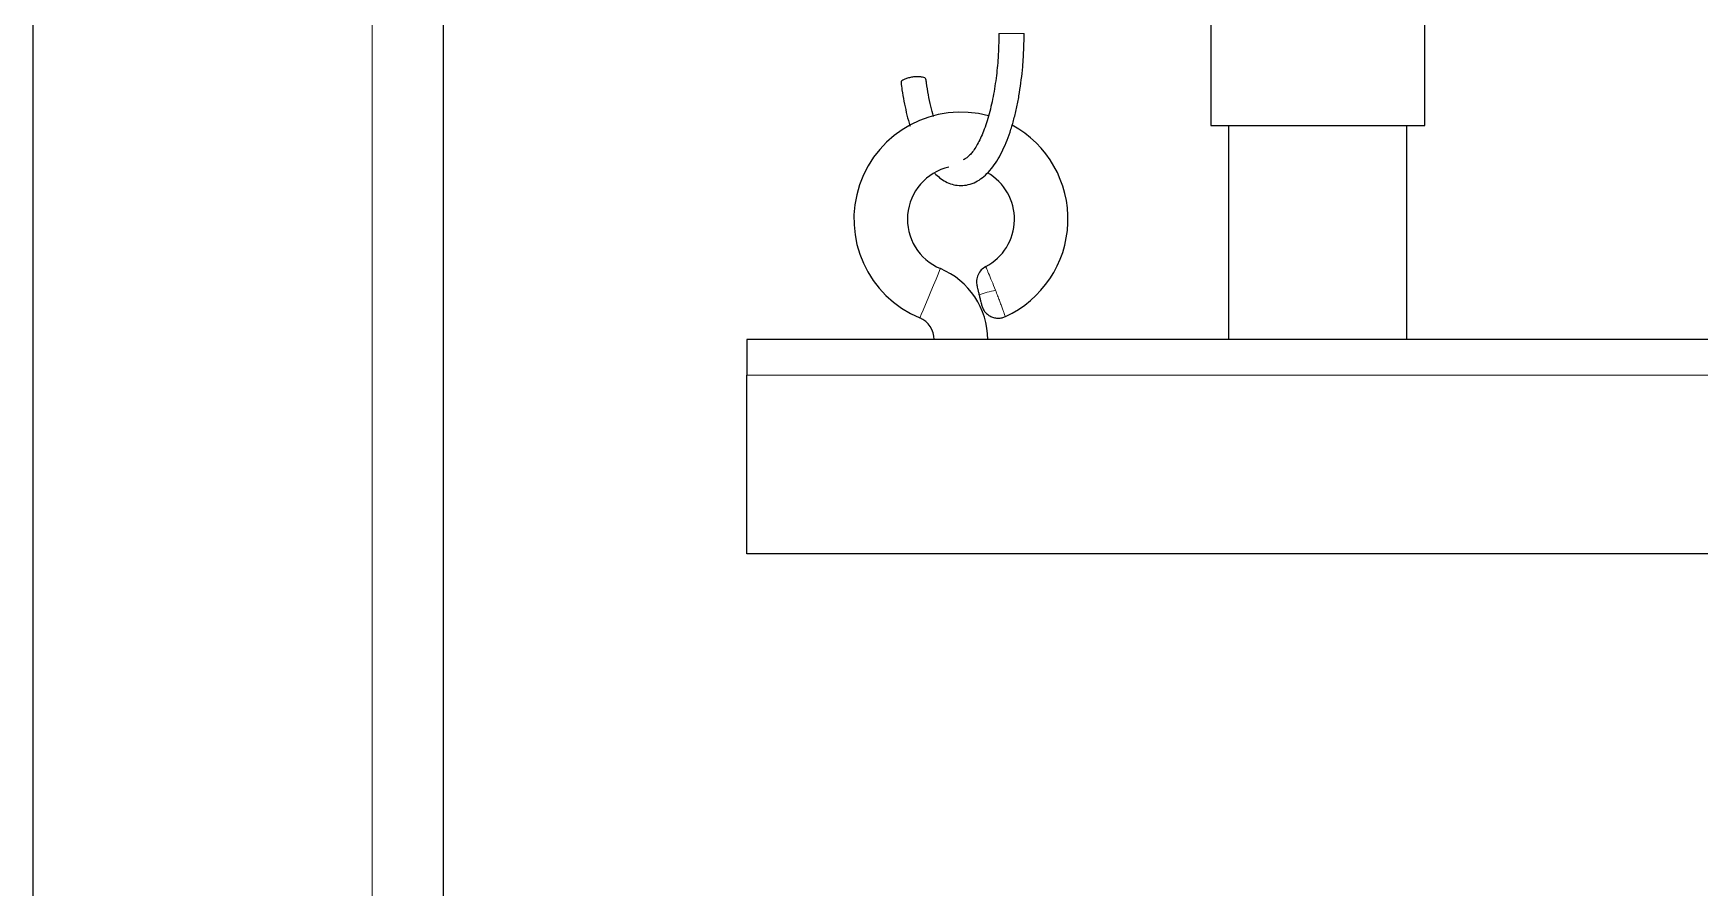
# Model space of a CAD drawing. Header units: millimetres. Extents: x -119 to 1184, y -69 to 836.
# Drawn here: x 423.1 to 482.4, y 565.5 to 596 of the extents above; entities that cross this region are included whole.
import ezdxf

# ---------------------------------------------------------------- set-up
doc = ezdxf.new("R2010")
doc.units = ezdxf.units.MM

msp = doc.modelspace()

# ---------------------------------------------------------------- linework, layer by layer
at = {"color": 7, "linetype": 'Continuous', "lineweight": 25}
for p, q in [((423.123, 508.85), (423.123, 643.47)), ((437.728, 508.85), (437.728, 643.47)), ((465.033, 643.47), (465.033, 592.67)), ((472.653, 592.67), (472.653, 643.47)), ((465.033, 592.67), (472.653, 592.67)), ((465.668, 592.67), (465.668, 585.05)), ((472.018, 585.05), (472.018, 592.67)), ((550.123, 585.05), (448.523, 585.05)), ((448.523, 585.05), (448.523, 583.78)), ((448.523, 577.43), (448.523, 583.78)), ((550.123, 577.43), (448.523, 577.43))]:
    msp.add_line(p, q, dxfattribs=at)
at = {"color": 8, "linetype": 'Continuous', "lineweight": 18}
for p, q in [((435.188, 643.47), (435.188, 508.85)), ((457.492, 595.951), (458.391, 595.951)), ((448.523, 583.78), (550.123, 583.78))]:
    msp.add_line(p, q, dxfattribs=at)
at = {"color": 8, "linetype": 'Continuous', "lineweight": 18, "flags": 128}
msp.add_lwpolyline([(454.678, 585.819), (454.691, 585.852), (454.731, 585.947), (454.794, 586.098), (454.876, 586.294), (454.97, 586.519), (455.069, 586.758), (455.167, 586.993), (455.255, 587.205), (455.328, 587.38), (455.38, 587.505), (455.407, 587.569), (455.41, 587.577)], dxfattribs=at)
at = {"color": 7, "linetype": 'Continuous', "lineweight": 25}
for centre, radius, start, end in [((456.143, 589.336), 3.81, 75.00964, 247.38014), ((456.143, 589.336), 3.81, 294.50385, 61.41279), ((456.143, 589.336), 1.905, 103.01368, 247.38014), ((456.143, 589.336), 1.905, 297.55462, 60.26223), ((454.357, 585.05), 2.738, 0, 67.38014), ((454.357, 585.05), 0.833, 0, 67.38014)]:
    msp.add_arc(centre, radius, start, end, dxfattribs=at)
at = {"color": 8, "linetype": 'Continuous', "lineweight": 18}
msp.add_arc((458.022, 583.465), 3.402, 100.99878, 111.18966, dxfattribs=at)
at = {"color": 7, "linetype": 'Continuous', "lineweight": 25}
for points, knots in [([(455.212, 590.967), (455.268, 590.914), (455.388, 590.798), (455.594, 590.667), (455.828, 590.571), (456.079, 590.526), (456.346, 590.542), (456.607, 590.623), (456.852, 590.764), (457.075, 590.953), (457.281, 591.192), (457.468, 591.473), (457.637, 591.792), (457.789, 592.145), (457.925, 592.531), (458.044, 592.946), (458.146, 593.383), (458.229, 593.833), (458.294, 594.293), (458.339, 594.716), (458.366, 595.099), (458.386, 595.496), (458.389, 595.781), (458.391, 595.951)], [0, 0, 0, 0, 0.0396307, 0.0854833, 0.1304391, 0.1753868, 0.222173, 0.2733342, 0.3218955, 0.3732599, 0.4260745, 0.4787882, 0.5308889, 0.5826991, 0.634244, 0.6854517, 0.7361451, 0.7859448, 0.8339247, 0.8814781, 0.9158014, 0.9494484, 1, 1, 1, 1]), ([(457.492, 595.951), (457.49, 595.765), (457.487, 595.505), (457.467, 595.125), (457.444, 594.807), (457.405, 594.438), (457.354, 594.066), (457.29, 593.695), (457.213, 593.337), (457.125, 592.998), (457.028, 592.685), (456.922, 592.402), (456.812, 592.154), (456.698, 591.943), (456.585, 591.769), (456.476, 591.635), (456.375, 591.538), (456.288, 591.475), (456.245, 591.458), (456.224, 591.45)], [0, 0, 0, 0, 0.081515, 0.114272, 0.168359, 0.223922, 0.282855, 0.343522, 0.405205, 0.467304, 0.529366, 0.591028, 0.651999, 0.71207, 0.771145, 0.829324, 0.887072, 0.945441, 1, 1, 1, 1]), ([(454.606, 594.406), (454.557, 594.405), (454.46, 594.401), (454.308, 594.375), (454.173, 594.336), (454.072, 594.287), (454.012, 594.238), (454.012, 594.208), (454.012, 594.195)], [0, 0, 0, 0, 0.172619, 0.345251, 0.517889, 0.690515, 0.863145, 1, 1, 1, 1]), ([(454.895, 594.312), (454.896, 594.315), (454.901, 594.334), (454.861, 594.364), (454.778, 594.394), (454.682, 594.405), (454.621, 594.406), (454.606, 594.406)], [0, 0, 0, 0, 0.044093, 0.332589, 0.621089, 0.909592, 1, 1, 1, 1]), ([(454.009, 594.195), (454.02, 594.11), (454.05, 593.884), (454.112, 593.529), (454.197, 593.134), (454.271, 592.839), (454.32, 592.685), (454.331, 592.65)], [0, 0, 0, 0, 0.153046, 0.404669, 0.662032, 0.923173, 1, 1, 1, 1]), ([(455.166, 592.991), (455.133, 593.112), (455.066, 593.357), (454.984, 593.76), (454.928, 594.081), (454.906, 594.27), (454.9, 594.313)], [0, 0, 0, 0, 0.301336, 0.608953, 0.911245, 1, 1, 1, 1]), ([(457.024, 587.647), (456.969, 587.611), (456.855, 587.538), (456.742, 587.363), (456.685, 587.163), (456.704, 587.029), (456.713, 586.964)], [0, 0, 0, 0, 0.243136, 0.500144, 0.757087, 1, 1, 1, 1]), ([(456.713, 586.964), (456.714, 586.963), (456.714, 586.963), (456.719, 586.939), (456.734, 586.879), (456.76, 586.769), (456.781, 586.681), (456.792, 586.637)], [0, 0, 0, 0, 0.1253573, 0.2507788, 0.5002943, 0.750022, 1, 1, 1, 1]), ([(456.792, 586.637), (456.803, 586.593), (456.824, 586.504), (456.852, 586.387), (456.868, 586.319), (456.876, 586.288), (456.877, 586.284), (456.877, 586.282)], [0, 0, 0, 0, 0.251045, 0.50062, 0.750009, 0.875526, 1, 1, 1, 1]), ([(456.877, 586.282), (456.889, 586.242), (456.914, 586.161), (456.984, 586.048), (457.08, 585.948), (457.201, 585.871), (457.335, 585.824), (457.474, 585.809), (457.605, 585.824), (457.685, 585.854), (457.723, 585.869)], [0, 0, 0, 0, 0.114259, 0.237222, 0.366766, 0.499872, 0.633011, 0.7626, 0.885649, 1, 1, 1, 1])]:
    msp.add_open_spline(points, degree=3, knots=knots, dxfattribs=at)
at = {"color": 8, "linetype": 'Continuous', "lineweight": 18}
for points, knots in [([(457.024, 587.647), (457.029, 587.636), (457.039, 587.612), (457.122, 587.422), (457.239, 587.141), (457.328, 586.917), (457.373, 586.805)], [0, 0, 0, 0, 0.238435, 0.499864, 0.74985, 1, 1, 1, 1]), ([(457.373, 586.805), (457.398, 586.74), (457.445, 586.62), (457.512, 586.443), (457.571, 586.284), (457.625, 586.141), (457.668, 586.022), (457.699, 585.935), (457.719, 585.879), (457.722, 585.872), (457.723, 585.869)], [0, 0, 0, 0, 0.13427, 0.251124, 0.378926, 0.500753, 0.627758, 0.753286, 0.877359, 1, 1, 1, 1])]:
    msp.add_open_spline(points, degree=3, knots=knots, dxfattribs=at)

doc.saveas('drawing.dxf')
